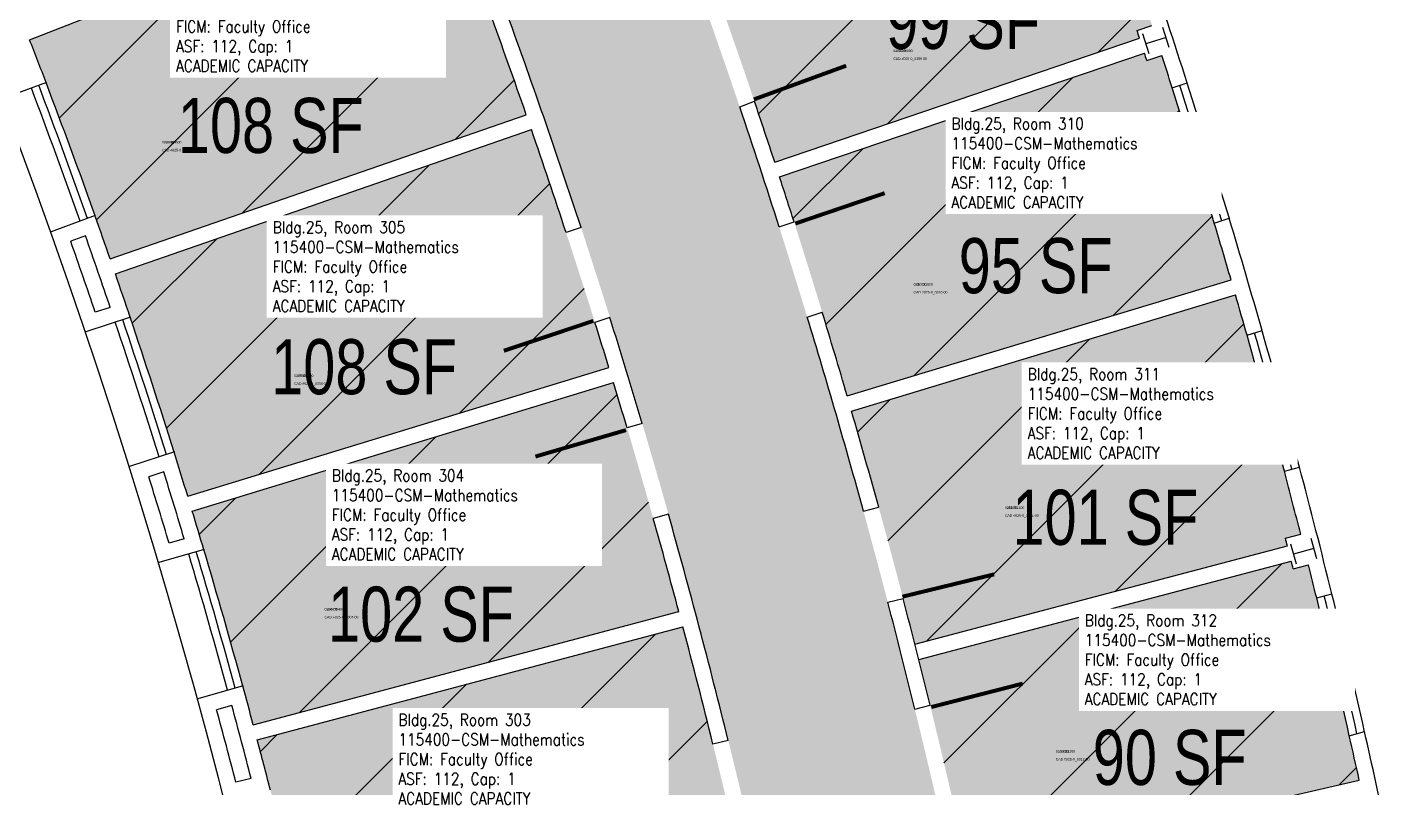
# Model space of a CAD drawing. Header units: inches. Extents: x -325 to 762, y 0 to 3497.
# Drawn here: x 57 to 576, y 2466 to 2756 of the extents above; entities that cross this region are included whole.
import ezdxf
from ezdxf.enums import TextEntityAlignment as Align

# ---------------------------------------------------------------- set-up
doc = ezdxf.new("R2010")
doc.units = ezdxf.units.IN
doc.header["$LTSCALE"] = 10
doc.header["$MEASUREMENT"] = 0
for name, color, linetype in [('A-COLS', 5, 'CONTINUOUS'), ('A-DOOR', 2, 'CONTINUOUS'), ('A-GLAZ', 1, 'CONTINUOUS'), ('A-GLAZ-SILL', 2, 'CONTINUOUS'), ('A-IDEN-CNUM', 7, 'CONTINUOUS'), ('A-IDEN-RNUM', 7, 'CONTINUOUS'), ('A-IDEN-SNUM', 4, 'CONTINUOUS'), ('A-IDEN-VNUM', 4, 'CONTINUOUS'), ('A-WALL', 5, 'CONTINUOUS'), ('AREA-TEXT', 3, 'CONTINUOUS'), ('Rooms-Capacity', 4, 'CONTINUOUS'), ('Rooms-Category-Color', 7, 'CONTINUOUS'), ('Rooms-College-Color', 7, 'CONTINUOUS'), ('Rooms-Department-Color', 7, 'CONTINUOUS'), ('Rooms-Division-Color', 7, 'CONTINUOUS'), ('Rooms-Information', 7, 'CONTINUOUS')]:
    doc.layers.add(name, color=color, linetype=linetype)
doc.styles.add('AREA', font='arial.ttf', dxfattribs={"width": 0.75, "height": 24})
doc.styles.add('ROOMSNUMBER', font='txt', dxfattribs={"height": 0.03})
doc.styles.add('ROOMVNUMBER', font='simplex.shx', dxfattribs={"width": 0.85})
pattern_1 = [(45, (0, 0), (-26.51650429449553, 26.51650429449553), [])]

msp = doc.modelspace()

# ---------------------------------------------------------------- hatches: boundary and pattern name
at = {"layer": 'Rooms-Capacity'}
h = msp.add_hatch(dxfattribs=at)
h.set_pattern_fill('ANSI31', color=256, scale=300, style=0)
h.set_pattern_definition(pattern_1)
edge = h.paths.add_edge_path()
edge.add_arc((-2305.089009581289, 1834.524638304884), 2934.000003284265, 18.2191393767292, 18.28296586338976)
edge.add_arc((-2305.089064226916, 1834.524713905711), 2934.000031454567, 18.277724536298194, 18.282964126798618, ccw=False)
edge.add_line((480.8832717576311, 2754.695528322364), (486.5650199466631, 2756.62430689251))
edge.add_arc((-2305.089007656739, 1834.524643169805), 2939.999999944188, 18.27869160799702, 20.08256463377256)
edge.add_line((456.1554226019666, 2844.043932751286), (313.0091624894426, 2789.998855851124))
edge.add_arc((-2305.089007668371, 1834.524642798017), 2787.000000070532, 18.19109773667691, 20.049540316942114, ccw=False)
edge.add_line((342.6183174290941, 2704.590686853508), (481.822721365957, 2751.846295729744))
h = msp.add_hatch(dxfattribs=at)
h.set_pattern_fill('ANSI31', color=256, scale=300, style=0)
h.set_pattern_definition(pattern_1)
edge = h.paths.add_edge_path()
edge.add_arc((-2305.089037349069, 1834.524632199203), 2703.00003158322, 19.18166740031758, 21.20495614433664)
edge.add_line((214.8976650798008, 2812.21384167252), (58.35645189520574, 2751.231008034664))
edge.add_arc((-2305.088999575169, 1834.524645971811), 2534.999991385111, 19.185924228670274, 21.199711029841012, ccw=False)
edge.add_line((89.10982680705047, 2667.613438401836), (247.844615254669, 2722.634386757853))
h = msp.add_hatch(dxfattribs=at)
h.set_pattern_fill('ANSI31', color=256, scale=300, style=0)
h.set_pattern_definition(pattern_1)
edge = h.paths.add_edge_path()
edge.add_arc((-2305.089007446873, 1834.524643188969), 2939.999999731156, 16.30008650996352, 18.04481876357221)
edge.add_line((490.3056265377686, 2745.221540465484), (484.6236394421444, 2743.292680811602))
edge.add_arc((-2305.089005109327, 1834.52465168499), 2933.999994876112, 18.04337488776208, 18.1019636348377)
edge.add_line((483.6929053032086, 2746.144872000906), (344.4854138867245, 2698.888215026352))
edge.add_arc((-2305.089007739627, 1834.524643286676), 2786.99999997976, 16.271684421591374, 18.067741085366777, ccw=False)
edge.add_line((370.2745865510092, 2615.420691574457), (516.7373048031018, 2659.689027971122))
h = msp.add_hatch(dxfattribs=at)
h.set_pattern_fill('ANSI31', color=256, scale=300, style=0)
h.set_pattern_definition(pattern_1)
edge = h.paths.add_edge_path()
edge.add_arc((-2305.088961537198, 1834.524658040461), 2702.999951479146, 17.03119502215555, 19.0544847426549)
edge.add_line((249.8097112478004, 2716.965312984305), (91.07492702466106, 2661.944366064387))
edge.add_arc((-2305.089007626083, 1834.524643317329), 2534.999999864251, 17.03652510955368, 19.050312881354216, ccw=False)
edge.add_line((118.6705773958251, 2577.232172110583), (279.3720913791344, 2626.212603922467))
h = msp.add_hatch(dxfattribs=at)
h.set_pattern_fill('ANSI31', color=256, scale=300, style=0)
h.set_pattern_definition(pattern_1)
edge = h.paths.add_edge_path()
edge.add_arc((-2305.089046654908, 1834.524677763129), 2934.000029185614, 14.28030923810497, 14.3069742418318)
edge.add_arc((-2305.088991886789, 1834.524614314291), 2933.999991795376, 14.30697570674359, 14.33889735571293)
edge.add_line((537.5105149449096, 2561.149686559568), (543.3120551371262, 2562.680797515902))
edge.add_arc((-2305.089008093648, 1834.524642863083), 2940.000000437583, 14.33980533635273, 16.18315042420038)
edge.add_line((518.4155209736214, 2653.928192348684), (371.9496335351155, 2609.658898076507))
edge.add_arc((-2305.089007830897, 1834.524642738922), 2787.000000208923, 14.253736932047786, 16.148328111626086, ccw=False)
edge.add_line((396.1127879397259, 2520.730049078818), (538.2520246469662, 2558.242663935292))
h = msp.add_hatch(dxfattribs=at)
h.set_pattern_fill('ANSI31', color=256, scale=300, style=0)
h.set_pattern_definition(pattern_1)
edge = h.paths.add_edge_path()
edge.add_arc((-2305.089018894175, 1834.524639574297), 2703.000011728328, 14.97995317474057, 16.90401236867054)
edge.add_line((281.1230771095738, 2620.473784167784), (120.4216748849735, 2571.493386414367))
edge.add_arc((-2305.088976652876, 1834.524651891862), 2534.999967729244, 14.986305466394924, 16.90091377658439, ccw=False)
edge.add_line((143.6897109189317, 2490.045647498685), (306.0531150588081, 2533.198969787451))
h = msp.add_hatch(dxfattribs=at)
h.set_pattern_fill('ANSI31', color=256, scale=300, style=0)
h.set_pattern_definition(pattern_1)
edge = h.paths.add_edge_path()
edge.add_arc((-2305.089007986192, 1834.524643020265), 2940.000000277957, 12.46176181595622, 14.10593362790903)
edge.add_line((546.2605283820317, 2551.048071169759), (540.4587557540522, 2549.51689886907))
edge.add_arc((-2305.089004461497, 1834.52465181152), 2933.999994720541, 14.10454656704907, 14.16313498434174)
edge.add_line((539.7261451521204, 2552.426270105409), (397.5839045943007, 2514.912862494121))
edge.add_arc((-2305.089007983139, 1834.524642899763), 2787.00000031263, 12.4349157741064, 14.130380955139003, ccw=False)
edge.add_line((416.5314234943376, 2434.650653589982), (565.6452909373925, 2468.941372479777))
h = msp.add_hatch(dxfattribs=at)
h.set_pattern_fill('ANSI31', color=256, scale=300, style=0)
h.set_pattern_definition(pattern_1)
edge = h.paths.add_edge_path()
edge.add_arc((-2305.089045879071, 1834.524634001703), 2703.000039238188, 12.73015503012605, 14.85277045647377)
edge.add_line((307.5975677893744, 2527.401153216603), (145.2343800478861, 2484.24788843328))
edge.add_arc((-2305.089038478743, 1834.524636144229), 2535.000031547354, 12.737625250199073, 14.85069408215071, ccw=False)
edge.add_line((167.5245510825202, 2393.458618526812), (331.4677460120306, 2430.156647290568))
at = {"layer": 'Rooms-Category-Color', "true_color": 0xadadad}
h = msp.add_hatch(color=253, dxfattribs=at)
edge = h.paths.add_edge_path()
edge.add_arc((-2305.089012571206, 1834.524642615237), 2685.000004883859, 2.680122461060307, 6.009516619147803, ccw=False)
edge.add_line((376.9740249776528, 1960.074986463877), (400.9176876248107, 1961.838290253188))
edge.add_arc((-2305.089007621355, 1834.524643226175), 2708.999999895975, -0.14923716504131335, 2.6936960249763047, ccw=False)
edge.add_line((403.9018028677688, 1827.468573365825), (361.9015771598802, 1827.438024315516))
edge.add_arc((-2690.659521096482, 1847.663844266196), 3052.628104172004, 356.47616770335486, 359.6203721645956, ccw=False)
edge.add_line((356.1970365421162, 1660.037994353565), (398.0843439215109, 1656.944151733535))
edge.add_arc((-5900.776047770278, 2177.898391182503), 6320.36672619742, 353.81799844341, 355.27204957289626, ccw=False)
edge.add_line((382.8367408813224, 1497.276707780081), (359.0595314988182, 1500.552247639279))
edge.add_arc((-1569.74639093911, 1734.833029545382), 1942.982184993512, 351.48423332969134, 353.07454191912336, ccw=False)
edge.add_line((351.8147101701484, 1447.11319028167), (288.4406572916791, 1455.770688339601))
edge.add_arc((-2305.089007749584, 1834.524643104202), 2621.040000018861, 349.5184109181256, 351.69137152447735, ccw=False)
edge.add_line((272.214784864454, 1357.706184698734), (335.5329564885483, 1348.375857141334))
edge.add_arc((-2305.089006778168, 1834.524648241203), 2684.999999995239, 349.42011848733335, 349.5684337207498, ccw=False)
edge.add_line((334.2656712793992, 1341.542008191812), (357.8805320152328, 1337.257883403915))
edge.add_arc((-2288.648014137146, 1828.422161913715), 2691.719839449023, 329.78649103858254, 349.486203159355, ccw=False)
edge.add_line((37.41831449803567, 473.8849240080444), (143.4365957939312, 412.2582192313848))
edge.add_arc((-2276.852403584197, 1812.192867436944), 2795.999974920815, 329.9542111320351, 331.0300489721218)
edge.add_arc((-2276.852404262776, 1812.192866802184), 2795.99997520704, 331.0300489902369, 332.5713902833464)
edge.add_line((204.8365791067481, 524.2349283662625), (160.1398151628969, 547.4318528720498))
edge.add_arc((-2305.090096059248, 1834.524948450896), 2781.001106053552, 332.4310014235534, 356.2309180593987)
edge.add_line((469.8959433921859, 1651.714574782643), (496.8252698892043, 1649.753485112916))
edge.add_arc((-2305.089007297025, 1834.524643598049), 2807.999999591874, 356.2271145859517, 357.3291228139134)
edge.add_line((499.8606327363536, 1703.675438080448), (502.2477746309028, 1773.498497123363))
edge.add_arc((-2305.089007808687, 1834.524642555099), 2808.000000082714, 358.754695199385, 359.8566391173927)
edge.add_line((502.9022023939774, 1827.498698554467), (475.9020962902591, 1827.490482599008))
edge.add_arc((-2305.089008352737, 1834.52464307847), 2781.000000632348, 359.8550779800285, 382.8913336785271)
edge.add_line((256.891257874169, 2916.290846553617), (303.2755612375506, 2935.736018582017))
edge.add_arc((-2275.305015167632, 1854.746569935257), 2795.999995904811, 22.74434717599586, 24.80482048592064)
edge.add_arc((-2275.3050125855, 1854.746571431475), 2795.999992933196, 24.80482048028733, 25.88065831385877)
edge.add_line((240.2706686520264, 3075.195239933672), (130.0563725979314, 3021.431537893134))
edge.add_arc((-2303.272265501725, 1835.045216972369), 2707.138851899517, 5.986642908536908, 25.991870559764493, ccw=False)
edge.add_line((389.1024915130124, 2117.39062822191), (365.1556280964301, 2115.627088730688))
at = {"layer": 'Rooms-Category-Color', "true_color": 0xfa9ba3}
h = msp.add_hatch(color=241, dxfattribs=at)
edge = h.paths.add_edge_path()
edge.add_arc((-2305.089009581289, 1834.524638304884), 2934.000003284265, 18.2191393767292, 18.28296586338976)
edge.add_arc((-2305.089064226916, 1834.524713905711), 2934.000031454567, 18.277724536298194, 18.282964126798618, ccw=False)
edge.add_line((480.8832717576311, 2754.695528322364), (486.5650199466631, 2756.62430689251))
edge.add_arc((-2305.089007656739, 1834.524643169805), 2939.999999944188, 18.27869160799702, 20.08256463377256)
edge.add_line((456.1554226019666, 2844.043932751286), (313.0091624894426, 2789.998855851124))
edge.add_arc((-2305.089007668371, 1834.524642798017), 2787.000000070532, 18.19109773667691, 20.049540316942114, ccw=False)
edge.add_line((342.6183174290941, 2704.590686853508), (481.822721365957, 2751.846295729744))
h = msp.add_hatch(color=241, dxfattribs=at)
edge = h.paths.add_edge_path()
edge.add_arc((-2305.089037349069, 1834.524632199203), 2703.00003158322, 19.18166740031758, 21.20495614433664)
edge.add_line((214.8976650798008, 2812.21384167252), (58.35645189520574, 2751.231008034664))
edge.add_arc((-2305.088999575169, 1834.524645971811), 2534.999991385111, 19.185924228670274, 21.199711029841012, ccw=False)
edge.add_line((89.10982680705047, 2667.613438401836), (247.844615254669, 2722.634386757853))
h = msp.add_hatch(color=241, dxfattribs=at)
edge = h.paths.add_edge_path()
edge.add_arc((-2305.089007446873, 1834.524643188969), 2939.999999731156, 16.30008650996352, 18.04481876357221)
edge.add_line((490.3056265377686, 2745.221540465484), (484.6236394421444, 2743.292680811602))
edge.add_arc((-2305.089005109327, 1834.52465168499), 2933.999994876112, 18.04337488776208, 18.1019636348377)
edge.add_line((483.6929053032086, 2746.144872000906), (344.4854138867245, 2698.888215026352))
edge.add_arc((-2305.089007739627, 1834.524643286676), 2786.99999997976, 16.271684421591374, 18.067741085366777, ccw=False)
edge.add_line((370.2745865510092, 2615.420691574457), (516.7373048031018, 2659.689027971122))
h = msp.add_hatch(color=241, dxfattribs=at)
edge = h.paths.add_edge_path()
edge.add_arc((-2305.088961537198, 1834.524658040461), 2702.999951479146, 17.03119502215555, 19.0544847426549)
edge.add_line((249.8097112478004, 2716.965312984305), (91.07492702466106, 2661.944366064387))
edge.add_arc((-2305.089007626083, 1834.524643317329), 2534.999999864251, 17.03652510955368, 19.050312881354216, ccw=False)
edge.add_line((118.6705773958251, 2577.232172110583), (279.3720913791344, 2626.212603922467))
h = msp.add_hatch(color=241, dxfattribs=at)
edge = h.paths.add_edge_path()
edge.add_arc((-2305.089046654908, 1834.524677763129), 2934.000029185614, 14.28030923810497, 14.3069742418318)
edge.add_arc((-2305.088991886789, 1834.524614314291), 2933.999991795376, 14.30697570674359, 14.33889735571293)
edge.add_line((537.5105149449096, 2561.149686559568), (543.3120551371262, 2562.680797515902))
edge.add_arc((-2305.089008093648, 1834.524642863083), 2940.000000437583, 14.33980533635273, 16.18315042420038)
edge.add_line((518.4155209736214, 2653.928192348684), (371.9496335351155, 2609.658898076507))
edge.add_arc((-2305.089007830897, 1834.524642738922), 2787.000000208923, 14.253736932047786, 16.148328111626086, ccw=False)
edge.add_line((396.1127879397259, 2520.730049078818), (538.2520246469662, 2558.242663935292))
h = msp.add_hatch(color=241, dxfattribs=at)
edge = h.paths.add_edge_path()
edge.add_arc((-2305.089018894175, 1834.524639574297), 2703.000011728328, 14.97995317474057, 16.90401236867054)
edge.add_line((281.1230771095738, 2620.473784167784), (120.4216748849735, 2571.493386414367))
edge.add_arc((-2305.088976652876, 1834.524651891862), 2534.999967729244, 14.986305466394924, 16.90091377658439, ccw=False)
edge.add_line((143.6897109189317, 2490.045647498685), (306.0531150588081, 2533.198969787451))
h = msp.add_hatch(color=241, dxfattribs=at)
edge = h.paths.add_edge_path()
edge.add_arc((-2305.089007986192, 1834.524643020265), 2940.000000277957, 12.46176181595622, 14.10593362790903)
edge.add_line((546.2605283820317, 2551.048071169759), (540.4587557540522, 2549.51689886907))
edge.add_arc((-2305.089004461497, 1834.52465181152), 2933.999994720541, 14.10454656704907, 14.16313498434174)
edge.add_line((539.7261451521204, 2552.426270105409), (397.5839045943007, 2514.912862494121))
edge.add_arc((-2305.089007983139, 1834.524642899763), 2787.00000031263, 12.4349157741064, 14.130380955139003, ccw=False)
edge.add_line((416.5314234943376, 2434.650653589982), (565.6452909373925, 2468.941372479777))
h = msp.add_hatch(color=241, dxfattribs=at)
edge = h.paths.add_edge_path()
edge.add_arc((-2305.089045879071, 1834.524634001703), 2703.000039238188, 12.73015503012605, 14.85277045647377)
edge.add_line((307.5975677893744, 2527.401153216603), (145.2343800478861, 2484.24788843328))
edge.add_arc((-2305.089038478743, 1834.524636144229), 2535.000031547354, 12.737625250199073, 14.85069408215071, ccw=False)
edge.add_line((167.5245510825202, 2393.458618526812), (331.4677460120306, 2430.156647290568))
at = {"layer": 'Rooms-College-Color', "true_color": 0xadadad}
h = msp.add_hatch(color=253, dxfattribs=at)
edge = h.paths.add_edge_path()
edge.add_arc((-2305.089012571206, 1834.524642615237), 2685.000004883859, 2.680122461060307, 6.009516619147803, ccw=False)
edge.add_line((376.9740249776528, 1960.074986463877), (400.9176876248107, 1961.838290253188))
edge.add_arc((-2305.089007621355, 1834.524643226175), 2708.999999895975, -0.14923716504131335, 2.6936960249763047, ccw=False)
edge.add_line((403.9018028677688, 1827.468573365825), (361.9015771598802, 1827.438024315516))
edge.add_arc((-2690.659521096482, 1847.663844266196), 3052.628104172004, 356.47616770335486, 359.6203721645956, ccw=False)
edge.add_line((356.1970365421162, 1660.037994353565), (398.0843439215109, 1656.944151733535))
edge.add_arc((-5900.776047770278, 2177.898391182503), 6320.36672619742, 353.81799844341, 355.27204957289626, ccw=False)
edge.add_line((382.8367408813224, 1497.276707780081), (359.0595314988182, 1500.552247639279))
edge.add_arc((-1569.74639093911, 1734.833029545382), 1942.982184993512, 351.48423332969134, 353.07454191912336, ccw=False)
edge.add_line((351.8147101701484, 1447.11319028167), (288.4406572916791, 1455.770688339601))
edge.add_arc((-2305.089007749584, 1834.524643104202), 2621.040000018861, 349.5184109181256, 351.69137152447735, ccw=False)
edge.add_line((272.214784864454, 1357.706184698734), (335.5329564885483, 1348.375857141334))
edge.add_arc((-2305.089006778168, 1834.524648241203), 2684.999999995239, 349.42011848733335, 349.5684337207498, ccw=False)
edge.add_line((334.2656712793992, 1341.542008191812), (357.8805320152328, 1337.257883403915))
edge.add_arc((-2288.648014137146, 1828.422161913715), 2691.719839449023, 329.78649103858254, 349.486203159355, ccw=False)
edge.add_line((37.41831449803567, 473.8849240080444), (143.4365957939312, 412.2582192313848))
edge.add_arc((-2276.852403584197, 1812.192867436944), 2795.999974920815, 329.9542111320351, 331.0300489721218)
edge.add_arc((-2276.852404262776, 1812.192866802184), 2795.99997520704, 331.0300489902369, 332.5713902833464)
edge.add_line((204.8365791067481, 524.2349283662625), (160.1398151628969, 547.4318528720498))
edge.add_arc((-2305.090096059248, 1834.524948450896), 2781.001106053552, 332.4310014235534, 356.2309180593987)
edge.add_line((469.8959433921859, 1651.714574782643), (496.8252698892043, 1649.753485112916))
edge.add_arc((-2305.089007297025, 1834.524643598049), 2807.999999591874, 356.2271145859517, 357.3291228139134)
edge.add_line((499.8606327363536, 1703.675438080448), (502.2477746309028, 1773.498497123363))
edge.add_arc((-2305.089007808687, 1834.524642555099), 2808.000000082714, 358.754695199385, 359.8566391173927)
edge.add_line((502.9022023939774, 1827.498698554467), (475.9020962902591, 1827.490482599008))
edge.add_arc((-2305.089008352737, 1834.52464307847), 2781.000000632348, 359.8550779800285, 382.8913336785271)
edge.add_line((256.891257874169, 2916.290846553617), (303.2755612375506, 2935.736018582017))
edge.add_arc((-2275.305015167632, 1854.746569935257), 2795.999995904811, 22.74434717599586, 24.80482048592064)
edge.add_arc((-2275.3050125855, 1854.746571431475), 2795.999992933196, 24.80482048028733, 25.88065831385877)
edge.add_line((240.2706686520264, 3075.195239933672), (130.0563725979314, 3021.431537893134))
edge.add_arc((-2303.272265501725, 1835.045216972369), 2707.138851899517, 5.986642908536908, 25.991870559764493, ccw=False)
edge.add_line((389.1024915130124, 2117.39062822191), (365.1556280964301, 2115.627088730688))
at = {"layer": 'Rooms-College-Color', "true_color": 0xffe090}
h = msp.add_hatch(color=41, dxfattribs=at)
edge = h.paths.add_edge_path()
edge.add_arc((-2305.089009581289, 1834.524638304884), 2934.000003284265, 18.2191393767292, 18.28296586338976)
edge.add_arc((-2305.089064226916, 1834.524713905711), 2934.000031454567, 18.277724536298194, 18.282964126798618, ccw=False)
edge.add_line((480.8832717576311, 2754.695528322364), (486.5650199466631, 2756.62430689251))
edge.add_arc((-2305.089007656739, 1834.524643169805), 2939.999999944188, 18.27869160799702, 20.08256463377256)
edge.add_line((456.1554226019666, 2844.043932751286), (313.0091624894426, 2789.998855851124))
edge.add_arc((-2305.089007668371, 1834.524642798017), 2787.000000070532, 18.19109773667691, 20.049540316942114, ccw=False)
edge.add_line((342.6183174290941, 2704.590686853508), (481.822721365957, 2751.846295729744))
h = msp.add_hatch(color=41, dxfattribs=at)
edge = h.paths.add_edge_path()
edge.add_arc((-2305.089037349069, 1834.524632199203), 2703.00003158322, 19.18166740031758, 21.20495614433664)
edge.add_line((214.8976650798008, 2812.21384167252), (58.35645189520574, 2751.231008034664))
edge.add_arc((-2305.088999575169, 1834.524645971811), 2534.999991385111, 19.185924228670274, 21.199711029841012, ccw=False)
edge.add_line((89.10982680705047, 2667.613438401836), (247.844615254669, 2722.634386757853))
h = msp.add_hatch(color=41, dxfattribs=at)
edge = h.paths.add_edge_path()
edge.add_arc((-2305.089007446873, 1834.524643188969), 2939.999999731156, 16.30008650996352, 18.04481876357221)
edge.add_line((490.3056265377686, 2745.221540465484), (484.6236394421444, 2743.292680811602))
edge.add_arc((-2305.089005109327, 1834.52465168499), 2933.999994876112, 18.04337488776208, 18.1019636348377)
edge.add_line((483.6929053032086, 2746.144872000906), (344.4854138867245, 2698.888215026352))
edge.add_arc((-2305.089007739627, 1834.524643286676), 2786.99999997976, 16.271684421591374, 18.067741085366777, ccw=False)
edge.add_line((370.2745865510092, 2615.420691574457), (516.7373048031018, 2659.689027971122))
h = msp.add_hatch(color=41, dxfattribs=at)
edge = h.paths.add_edge_path()
edge.add_arc((-2305.088961537198, 1834.524658040461), 2702.999951479146, 17.03119502215555, 19.0544847426549)
edge.add_line((249.8097112478004, 2716.965312984305), (91.07492702466106, 2661.944366064387))
edge.add_arc((-2305.089007626083, 1834.524643317329), 2534.999999864251, 17.03652510955368, 19.050312881354216, ccw=False)
edge.add_line((118.6705773958251, 2577.232172110583), (279.3720913791344, 2626.212603922467))
h = msp.add_hatch(color=41, dxfattribs=at)
edge = h.paths.add_edge_path()
edge.add_arc((-2305.089046654908, 1834.524677763129), 2934.000029185614, 14.28030923810497, 14.3069742418318)
edge.add_arc((-2305.088991886789, 1834.524614314291), 2933.999991795376, 14.30697570674359, 14.33889735571293)
edge.add_line((537.5105149449096, 2561.149686559568), (543.3120551371262, 2562.680797515902))
edge.add_arc((-2305.089008093648, 1834.524642863083), 2940.000000437583, 14.33980533635273, 16.18315042420038)
edge.add_line((518.4155209736214, 2653.928192348684), (371.9496335351155, 2609.658898076507))
edge.add_arc((-2305.089007830897, 1834.524642738922), 2787.000000208923, 14.253736932047786, 16.148328111626086, ccw=False)
edge.add_line((396.1127879397259, 2520.730049078818), (538.2520246469662, 2558.242663935292))
h = msp.add_hatch(color=41, dxfattribs=at)
edge = h.paths.add_edge_path()
edge.add_arc((-2305.089018894175, 1834.524639574297), 2703.000011728328, 14.97995317474057, 16.90401236867054)
edge.add_line((281.1230771095738, 2620.473784167784), (120.4216748849735, 2571.493386414367))
edge.add_arc((-2305.088976652876, 1834.524651891862), 2534.999967729244, 14.986305466394924, 16.90091377658439, ccw=False)
edge.add_line((143.6897109189317, 2490.045647498685), (306.0531150588081, 2533.198969787451))
h = msp.add_hatch(color=41, dxfattribs=at)
edge = h.paths.add_edge_path()
edge.add_arc((-2305.089007986192, 1834.524643020265), 2940.000000277957, 12.46176181595622, 14.10593362790903)
edge.add_line((546.2605283820317, 2551.048071169759), (540.4587557540522, 2549.51689886907))
edge.add_arc((-2305.089004461497, 1834.52465181152), 2933.999994720541, 14.10454656704907, 14.16313498434174)
edge.add_line((539.7261451521204, 2552.426270105409), (397.5839045943007, 2514.912862494121))
edge.add_arc((-2305.089007983139, 1834.524642899763), 2787.00000031263, 12.4349157741064, 14.130380955139003, ccw=False)
edge.add_line((416.5314234943376, 2434.650653589982), (565.6452909373925, 2468.941372479777))
h = msp.add_hatch(color=41, dxfattribs=at)
edge = h.paths.add_edge_path()
edge.add_arc((-2305.089045879071, 1834.524634001703), 2703.000039238188, 12.73015503012605, 14.85277045647377)
edge.add_line((307.5975677893744, 2527.401153216603), (145.2343800478861, 2484.24788843328))
edge.add_arc((-2305.089038478743, 1834.524636144229), 2535.000031547354, 12.737625250199073, 14.85069408215071, ccw=False)
edge.add_line((167.5245510825202, 2393.458618526812), (331.4677460120306, 2430.156647290568))
at = {"layer": 'Rooms-Department-Color', "true_color": 0xacacac}
h = msp.add_hatch(color=253, dxfattribs=at)
edge = h.paths.add_edge_path()
edge.add_arc((-2305.089012571206, 1834.524642615237), 2685.000004883859, 2.680122461060307, 6.009516619147803, ccw=False)
edge.add_line((376.9740249776528, 1960.074986463877), (400.9176876248107, 1961.838290253188))
edge.add_arc((-2305.089007621355, 1834.524643226175), 2708.999999895975, -0.14923716504131335, 2.6936960249763047, ccw=False)
edge.add_line((403.9018028677688, 1827.468573365825), (361.9015771598802, 1827.438024315516))
edge.add_arc((-2690.659521096482, 1847.663844266196), 3052.628104172004, 356.47616770335486, 359.6203721645956, ccw=False)
edge.add_line((356.1970365421162, 1660.037994353565), (398.0843439215109, 1656.944151733535))
edge.add_arc((-5900.776047770278, 2177.898391182503), 6320.36672619742, 353.81799844341, 355.27204957289626, ccw=False)
edge.add_line((382.8367408813224, 1497.276707780081), (359.0595314988182, 1500.552247639279))
edge.add_arc((-1569.74639093911, 1734.833029545382), 1942.982184993512, 351.48423332969134, 353.07454191912336, ccw=False)
edge.add_line((351.8147101701484, 1447.11319028167), (288.4406572916791, 1455.770688339601))
edge.add_arc((-2305.089007749584, 1834.524643104202), 2621.040000018861, 349.5184109181256, 351.69137152447735, ccw=False)
edge.add_line((272.214784864454, 1357.706184698734), (335.5329564885483, 1348.375857141334))
edge.add_arc((-2305.089006778168, 1834.524648241203), 2684.999999995239, 349.42011848733335, 349.5684337207498, ccw=False)
edge.add_line((334.2656712793992, 1341.542008191812), (357.8805320152328, 1337.257883403915))
edge.add_arc((-2288.648014137146, 1828.422161913715), 2691.719839449023, 329.78649103858254, 349.486203159355, ccw=False)
edge.add_line((37.41831449803567, 473.8849240080444), (143.4365957939312, 412.2582192313848))
edge.add_arc((-2276.852403584197, 1812.192867436944), 2795.999974920815, 329.9542111320351, 331.0300489721218)
edge.add_arc((-2276.852404262776, 1812.192866802184), 2795.99997520704, 331.0300489902369, 332.5713902833464)
edge.add_line((204.8365791067481, 524.2349283662625), (160.1398151628969, 547.4318528720498))
edge.add_arc((-2305.090096059248, 1834.524948450896), 2781.001106053552, 332.4310014235534, 356.2309180593987)
edge.add_line((469.8959433921859, 1651.714574782643), (496.8252698892043, 1649.753485112916))
edge.add_arc((-2305.089007297025, 1834.524643598049), 2807.999999591874, 356.2271145859517, 357.3291228139134)
edge.add_line((499.8606327363536, 1703.675438080448), (502.2477746309028, 1773.498497123363))
edge.add_arc((-2305.089007808687, 1834.524642555099), 2808.000000082714, 358.754695199385, 359.8566391173927)
edge.add_line((502.9022023939774, 1827.498698554467), (475.9020962902591, 1827.490482599008))
edge.add_arc((-2305.089008352737, 1834.52464307847), 2781.000000632348, 359.8550779800285, 382.8913336785271)
edge.add_line((256.891257874169, 2916.290846553617), (303.2755612375506, 2935.736018582017))
edge.add_arc((-2275.305015167632, 1854.746569935257), 2795.999995904811, 22.74434717599586, 24.80482048592064)
edge.add_arc((-2275.3050125855, 1854.746571431475), 2795.999992933196, 24.80482048028733, 25.88065831385877)
edge.add_line((240.2706686520264, 3075.195239933672), (130.0563725979314, 3021.431537893134))
edge.add_arc((-2303.272265501725, 1835.045216972369), 2707.138851899517, 5.986642908536908, 25.991870559764493, ccw=False)
edge.add_line((389.1024915130124, 2117.39062822191), (365.1556280964301, 2115.627088730688))
at = {"layer": 'Rooms-Department-Color', "true_color": 0xffe090}
h = msp.add_hatch(color=41, dxfattribs=at)
edge = h.paths.add_edge_path()
edge.add_arc((-2305.089009581289, 1834.524638304884), 2934.000003284265, 18.2191393767292, 18.28296586338976)
edge.add_arc((-2305.089064226916, 1834.524713905711), 2934.000031454567, 18.277724536298194, 18.282964126798618, ccw=False)
edge.add_line((480.8832717576311, 2754.695528322364), (486.5650199466631, 2756.62430689251))
edge.add_arc((-2305.089007656739, 1834.524643169805), 2939.999999944188, 18.27869160799702, 20.08256463377256)
edge.add_line((456.1554226019666, 2844.043932751286), (313.0091624894426, 2789.998855851124))
edge.add_arc((-2305.089007668371, 1834.524642798017), 2787.000000070532, 18.19109773667691, 20.049540316942114, ccw=False)
edge.add_line((342.6183174290941, 2704.590686853508), (481.822721365957, 2751.846295729744))
h = msp.add_hatch(color=41, dxfattribs=at)
edge = h.paths.add_edge_path()
edge.add_arc((-2305.089037349069, 1834.524632199203), 2703.00003158322, 19.18166740031758, 21.20495614433664)
edge.add_line((214.8976650798008, 2812.21384167252), (58.35645189520574, 2751.231008034664))
edge.add_arc((-2305.088999575169, 1834.524645971811), 2534.999991385111, 19.185924228670274, 21.199711029841012, ccw=False)
edge.add_line((89.10982680705047, 2667.613438401836), (247.844615254669, 2722.634386757853))
h = msp.add_hatch(color=41, dxfattribs=at)
edge = h.paths.add_edge_path()
edge.add_arc((-2305.089007446873, 1834.524643188969), 2939.999999731156, 16.30008650996352, 18.04481876357221)
edge.add_line((490.3056265377686, 2745.221540465484), (484.6236394421444, 2743.292680811602))
edge.add_arc((-2305.089005109327, 1834.52465168499), 2933.999994876112, 18.04337488776208, 18.1019636348377)
edge.add_line((483.6929053032086, 2746.144872000906), (344.4854138867245, 2698.888215026352))
edge.add_arc((-2305.089007739627, 1834.524643286676), 2786.99999997976, 16.271684421591374, 18.067741085366777, ccw=False)
edge.add_line((370.2745865510092, 2615.420691574457), (516.7373048031018, 2659.689027971122))
h = msp.add_hatch(color=41, dxfattribs=at)
edge = h.paths.add_edge_path()
edge.add_arc((-2305.088961537198, 1834.524658040461), 2702.999951479146, 17.03119502215555, 19.0544847426549)
edge.add_line((249.8097112478004, 2716.965312984305), (91.07492702466106, 2661.944366064387))
edge.add_arc((-2305.089007626083, 1834.524643317329), 2534.999999864251, 17.03652510955368, 19.050312881354216, ccw=False)
edge.add_line((118.6705773958251, 2577.232172110583), (279.3720913791344, 2626.212603922467))
h = msp.add_hatch(color=41, dxfattribs=at)
edge = h.paths.add_edge_path()
edge.add_arc((-2305.089046654908, 1834.524677763129), 2934.000029185614, 14.28030923810497, 14.3069742418318)
edge.add_arc((-2305.088991886789, 1834.524614314291), 2933.999991795376, 14.30697570674359, 14.33889735571293)
edge.add_line((537.5105149449096, 2561.149686559568), (543.3120551371262, 2562.680797515902))
edge.add_arc((-2305.089008093648, 1834.524642863083), 2940.000000437583, 14.33980533635273, 16.18315042420038)
edge.add_line((518.4155209736214, 2653.928192348684), (371.9496335351155, 2609.658898076507))
edge.add_arc((-2305.089007830897, 1834.524642738922), 2787.000000208923, 14.253736932047786, 16.148328111626086, ccw=False)
edge.add_line((396.1127879397259, 2520.730049078818), (538.2520246469662, 2558.242663935292))
h = msp.add_hatch(color=41, dxfattribs=at)
edge = h.paths.add_edge_path()
edge.add_arc((-2305.089018894175, 1834.524639574297), 2703.000011728328, 14.97995317474057, 16.90401236867054)
edge.add_line((281.1230771095738, 2620.473784167784), (120.4216748849735, 2571.493386414367))
edge.add_arc((-2305.088976652876, 1834.524651891862), 2534.999967729244, 14.986305466394924, 16.90091377658439, ccw=False)
edge.add_line((143.6897109189317, 2490.045647498685), (306.0531150588081, 2533.198969787451))
h = msp.add_hatch(color=41, dxfattribs=at)
edge = h.paths.add_edge_path()
edge.add_arc((-2305.089007986192, 1834.524643020265), 2940.000000277957, 12.46176181595622, 14.10593362790903)
edge.add_line((546.2605283820317, 2551.048071169759), (540.4587557540522, 2549.51689886907))
edge.add_arc((-2305.089004461497, 1834.52465181152), 2933.999994720541, 14.10454656704907, 14.16313498434174)
edge.add_line((539.7261451521204, 2552.426270105409), (397.5839045943007, 2514.912862494121))
edge.add_arc((-2305.089007983139, 1834.524642899763), 2787.00000031263, 12.4349157741064, 14.130380955139003, ccw=False)
edge.add_line((416.5314234943376, 2434.650653589982), (565.6452909373925, 2468.941372479777))
h = msp.add_hatch(color=41, dxfattribs=at)
edge = h.paths.add_edge_path()
edge.add_arc((-2305.089045879071, 1834.524634001703), 2703.000039238188, 12.73015503012605, 14.85277045647377)
edge.add_line((307.5975677893744, 2527.401153216603), (145.2343800478861, 2484.24788843328))
edge.add_arc((-2305.089038478743, 1834.524636144229), 2535.000031547354, 12.737625250199073, 14.85069408215071, ccw=False)
edge.add_line((167.5245510825202, 2393.458618526812), (331.4677460120306, 2430.156647290568))
at = {"layer": 'Rooms-Division-Color', "true_color": 0xadadad}
h = msp.add_hatch(color=253, dxfattribs=at)
edge = h.paths.add_edge_path()
edge.add_arc((-2305.089012571206, 1834.524642615237), 2685.000004883859, 2.680122461060307, 6.009516619147803, ccw=False)
edge.add_line((376.9740249776528, 1960.074986463877), (400.9176876248107, 1961.838290253188))
edge.add_arc((-2305.089007621355, 1834.524643226175), 2708.999999895975, -0.14923716504131335, 2.6936960249763047, ccw=False)
edge.add_line((403.9018028677688, 1827.468573365825), (361.9015771598802, 1827.438024315516))
edge.add_arc((-2690.659521096482, 1847.663844266196), 3052.628104172004, 356.47616770335486, 359.6203721645956, ccw=False)
edge.add_line((356.1970365421162, 1660.037994353565), (398.0843439215109, 1656.944151733535))
edge.add_arc((-5900.776047770278, 2177.898391182503), 6320.36672619742, 353.81799844341, 355.27204957289626, ccw=False)
edge.add_line((382.8367408813224, 1497.276707780081), (359.0595314988182, 1500.552247639279))
edge.add_arc((-1569.74639093911, 1734.833029545382), 1942.982184993512, 351.48423332969134, 353.07454191912336, ccw=False)
edge.add_line((351.8147101701484, 1447.11319028167), (288.4406572916791, 1455.770688339601))
edge.add_arc((-2305.089007749584, 1834.524643104202), 2621.040000018861, 349.5184109181256, 351.69137152447735, ccw=False)
edge.add_line((272.214784864454, 1357.706184698734), (335.5329564885483, 1348.375857141334))
edge.add_arc((-2305.089006778168, 1834.524648241203), 2684.999999995239, 349.42011848733335, 349.5684337207498, ccw=False)
edge.add_line((334.2656712793992, 1341.542008191812), (357.8805320152328, 1337.257883403915))
edge.add_arc((-2288.648014137146, 1828.422161913715), 2691.719839449023, 329.78649103858254, 349.486203159355, ccw=False)
edge.add_line((37.41831449803567, 473.8849240080444), (143.4365957939312, 412.2582192313848))
edge.add_arc((-2276.852403584197, 1812.192867436944), 2795.999974920815, 329.9542111320351, 331.0300489721218)
edge.add_arc((-2276.852404262776, 1812.192866802184), 2795.99997520704, 331.0300489902369, 332.5713902833464)
edge.add_line((204.8365791067481, 524.2349283662625), (160.1398151628969, 547.4318528720498))
edge.add_arc((-2305.090096059248, 1834.524948450896), 2781.001106053552, 332.4310014235534, 356.2309180593987)
edge.add_line((469.8959433921859, 1651.714574782643), (496.8252698892043, 1649.753485112916))
edge.add_arc((-2305.089007297025, 1834.524643598049), 2807.999999591874, 356.2271145859517, 357.3291228139134)
edge.add_line((499.8606327363536, 1703.675438080448), (502.2477746309028, 1773.498497123363))
edge.add_arc((-2305.089007808687, 1834.524642555099), 2808.000000082714, 358.754695199385, 359.8566391173927)
edge.add_line((502.9022023939774, 1827.498698554467), (475.9020962902591, 1827.490482599008))
edge.add_arc((-2305.089008352737, 1834.52464307847), 2781.000000632348, 359.8550779800285, 382.8913336785271)
edge.add_line((256.891257874169, 2916.290846553617), (303.2755612375506, 2935.736018582017))
edge.add_arc((-2275.305015167632, 1854.746569935257), 2795.999995904811, 22.74434717599586, 24.80482048592064)
edge.add_arc((-2275.3050125855, 1854.746571431475), 2795.999992933196, 24.80482048028733, 25.88065831385877)
edge.add_line((240.2706686520264, 3075.195239933672), (130.0563725979314, 3021.431537893134))
edge.add_arc((-2303.272265501725, 1835.045216972369), 2707.138851899517, 5.986642908536908, 25.991870559764493, ccw=False)
edge.add_line((389.1024915130124, 2117.39062822191), (365.1556280964301, 2115.627088730688))
at = {"layer": 'Rooms-Division-Color', "true_color": 0xffe090}
h = msp.add_hatch(color=41, dxfattribs=at)
edge = h.paths.add_edge_path()
edge.add_arc((-2305.089009581289, 1834.524638304884), 2934.000003284265, 18.2191393767292, 18.28296586338976)
edge.add_arc((-2305.089064226916, 1834.524713905711), 2934.000031454567, 18.277724536298194, 18.282964126798618, ccw=False)
edge.add_line((480.8832717576311, 2754.695528322364), (486.5650199466631, 2756.62430689251))
edge.add_arc((-2305.089007656739, 1834.524643169805), 2939.999999944188, 18.27869160799702, 20.08256463377256)
edge.add_line((456.1554226019666, 2844.043932751286), (313.0091624894426, 2789.998855851124))
edge.add_arc((-2305.089007668371, 1834.524642798017), 2787.000000070532, 18.19109773667691, 20.049540316942114, ccw=False)
edge.add_line((342.6183174290941, 2704.590686853508), (481.822721365957, 2751.846295729744))
h = msp.add_hatch(color=41, dxfattribs=at)
edge = h.paths.add_edge_path()
edge.add_arc((-2305.089037349069, 1834.524632199203), 2703.00003158322, 19.18166740031758, 21.20495614433664)
edge.add_line((214.8976650798008, 2812.21384167252), (58.35645189520574, 2751.231008034664))
edge.add_arc((-2305.088999575169, 1834.524645971811), 2534.999991385111, 19.185924228670274, 21.199711029841012, ccw=False)
edge.add_line((89.10982680705047, 2667.613438401836), (247.844615254669, 2722.634386757853))
h = msp.add_hatch(color=41, dxfattribs=at)
edge = h.paths.add_edge_path()
edge.add_arc((-2305.089007446873, 1834.524643188969), 2939.999999731156, 16.30008650996352, 18.04481876357221)
edge.add_line((490.3056265377686, 2745.221540465484), (484.6236394421444, 2743.292680811602))
edge.add_arc((-2305.089005109327, 1834.52465168499), 2933.999994876112, 18.04337488776208, 18.1019636348377)
edge.add_line((483.6929053032086, 2746.144872000906), (344.4854138867245, 2698.888215026352))
edge.add_arc((-2305.089007739627, 1834.524643286676), 2786.99999997976, 16.271684421591374, 18.067741085366777, ccw=False)
edge.add_line((370.2745865510092, 2615.420691574457), (516.7373048031018, 2659.689027971122))
h = msp.add_hatch(color=41, dxfattribs=at)
edge = h.paths.add_edge_path()
edge.add_arc((-2305.088961537198, 1834.524658040461), 2702.999951479146, 17.03119502215555, 19.0544847426549)
edge.add_line((249.8097112478004, 2716.965312984305), (91.07492702466106, 2661.944366064387))
edge.add_arc((-2305.089007626083, 1834.524643317329), 2534.999999864251, 17.03652510955368, 19.050312881354216, ccw=False)
edge.add_line((118.6705773958251, 2577.232172110583), (279.3720913791344, 2626.212603922467))
h = msp.add_hatch(color=41, dxfattribs=at)
edge = h.paths.add_edge_path()
edge.add_arc((-2305.089046654908, 1834.524677763129), 2934.000029185614, 14.28030923810497, 14.3069742418318)
edge.add_arc((-2305.088991886789, 1834.524614314291), 2933.999991795376, 14.30697570674359, 14.33889735571293)
edge.add_line((537.5105149449096, 2561.149686559568), (543.3120551371262, 2562.680797515902))
edge.add_arc((-2305.089008093648, 1834.524642863083), 2940.000000437583, 14.33980533635273, 16.18315042420038)
edge.add_line((518.4155209736214, 2653.928192348684), (371.9496335351155, 2609.658898076507))
edge.add_arc((-2305.089007830897, 1834.524642738922), 2787.000000208923, 14.253736932047786, 16.148328111626086, ccw=False)
edge.add_line((396.1127879397259, 2520.730049078818), (538.2520246469662, 2558.242663935292))
h = msp.add_hatch(color=41, dxfattribs=at)
edge = h.paths.add_edge_path()
edge.add_arc((-2305.089018894175, 1834.524639574297), 2703.000011728328, 14.97995317474057, 16.90401236867054)
edge.add_line((281.1230771095738, 2620.473784167784), (120.4216748849735, 2571.493386414367))
edge.add_arc((-2305.088976652876, 1834.524651891862), 2534.999967729244, 14.986305466394924, 16.90091377658439, ccw=False)
edge.add_line((143.6897109189317, 2490.045647498685), (306.0531150588081, 2533.198969787451))
h = msp.add_hatch(color=41, dxfattribs=at)
edge = h.paths.add_edge_path()
edge.add_arc((-2305.089007986192, 1834.524643020265), 2940.000000277957, 12.46176181595622, 14.10593362790903)
edge.add_line((546.2605283820317, 2551.048071169759), (540.4587557540522, 2549.51689886907))
edge.add_arc((-2305.089004461497, 1834.52465181152), 2933.999994720541, 14.10454656704907, 14.16313498434174)
edge.add_line((539.7261451521204, 2552.426270105409), (397.5839045943007, 2514.912862494121))
edge.add_arc((-2305.089007983139, 1834.524642899763), 2787.00000031263, 12.4349157741064, 14.130380955139003, ccw=False)
edge.add_line((416.5314234943376, 2434.650653589982), (565.6452909373925, 2468.941372479777))
h = msp.add_hatch(color=41, dxfattribs=at)
edge = h.paths.add_edge_path()
edge.add_arc((-2305.089045879071, 1834.524634001703), 2703.000039238188, 12.73015503012605, 14.85277045647377)
edge.add_line((307.5975677893744, 2527.401153216603), (145.2343800478861, 2484.24788843328))
edge.add_arc((-2305.089038478743, 1834.524636144229), 2535.000031547354, 12.737625250199073, 14.85069408215071, ccw=False)
edge.add_line((167.5245510825202, 2393.458618526812), (331.4677460120306, 2430.156647290568))

# ---------------------------------------------------------------- linework, layer by layer
at = {"layer": 'A-COLS'}
for p, q in [((493.1496649460182, 2748.281126847955), (490.7494378389106, 2755.904182261321)), ((485.480825409411, 2745.86648399895), (483.0805983358309, 2753.489539409521)), ((491.9810856209383, 2752.102583553175), (484.2807118558571, 2749.678011691663)), ((541.6459845901713, 2551.213721168692), (539.5407669582651, 2558.923463241662)), ((549.4020314143286, 2553.331582756246), (547.2968137600706, 2561.041324826422)), ((548.3813154214308, 2557.195162436458), (540.5933757686303, 2555.068592205177))]:
    msp.add_line(p, q, dxfattribs=at)
at = {"layer": 'A-DOOR'}
for points in [[(334.6600184888825, 2728.445265253539, 1.5, 1.5, 0), (369.8834336512969, 2741.29724836396, 0, 0, 0), (370.1405087449834, 2740.592682956251, 0, 0, 0.414213562373095), (323.9817654268131, 2762.072217747103, 0, 0, 0.414213562373095)], [(350.5128580705509, 2681.133429316337, 1.5, 1.5, 0), (384.5986630172715, 2692.716084483544, 0, 0, 0), (384.3573577032671, 2693.426205433439, 0, 0, -0.414213562373095), (361.8542079293416, 2647.757745297159, 0, 0, -0.414213562373095)], [(273.4417082482264, 2644.006390583235, 1.5, 1.5, 0), (239.2886033469126, 2632.623709587845, 0, 0, 0), (239.5257425532923, 2631.912186552304, 0, 0, -0.414213562373095), (262.2961664312766, 2677.44797244342, 0, 0, -0.414213562373095)], [(285.8966878206716, 2602.370026639196, 1.5, 1.5, 0), (251.3342089132652, 2592.298529634717, 0, 0, 0), (251.1243860499249, 2593.018581284675, 0, 0, 0.414213562373095), (295.7583619618104, 2568.527599378954, 0, 0, 0.414213562373095)], [(391.3422302418635, 2538.862871781456, 1.5, 1.5, 0), (426.3211016805158, 2547.376305576879, 0, 0, 0), (426.4984648638651, 2546.647579090203, 0, 0, 0.414213562373095), (383.0061596521423, 2573.113016691524, 0, 0, 0.414213562373095)], [(402.3634594829068, 2496.782288628164, 1.5, 1.5, 0), (437.2343874090598, 2505.727588291745, 0, 0, 0), (437.0480269902632, 2506.454065952915, 0, 0, -0.414213562373095), (411.1223987416611, 2462.637838377151, 0, 0, -0.414213562373095)], [(327.4700324201272, 2448.450630270409, 1.5, 1.5, 0), (292.2999890261576, 2440.765056252944, 0, 0, 0), (292.4601051696823, 2440.032347012776, 0, 0, -0.414213562373095), (319.9445745350108, 2482.887964415829, 0, 0, -0.414213562373095)]]:
    msp.add_lwpolyline(points, format="xyseb", dxfattribs=at)
at = {"layer": 'A-GLAZ'}
for radius, start, end in [(2532, 19.58110729697404, 20.80452795824095), (2943, 16.73878094981115, 17.79152107829954), (2532, 17.43170865690752, 18.65512933401541), (2943, 14.822802021101, 15.87138458015494), (2532, 15.33189928899457, 16.55531996047748), (2943, 12.79991069424669, 13.85263770530005)]:
    msp.add_arc((-2305.089007716508, 1834.524643172975), radius, start, end, dxfattribs=at)
at = {"layer": 'A-GLAZ-SILL'}
for radius, start, end in [(2535, 19.58110729697404, 20.80452795824095), (2946, 16.73878094981115, 17.79152107829954), (2529, 19.58110729697404, 20.80452795824095), (2940, 16.73878094981115, 17.79152107829954), (2529, 17.43170865690752, 18.65512933401541), (2535, 17.43170865690752, 18.65512933401541), (2940, 14.822802021101, 15.87138458015494), (2946, 14.822802021101, 15.87138458015494), (2529, 15.33189928899457, 16.55531996047748), (2535, 15.33189928899457, 16.55531996047748), (2940, 12.79991069424669, 13.85263770530005), (2946, 12.79991069424669, 13.85263770530005)]:
    msp.add_arc((-2305.089007716508, 1834.524643172975), radius, start, end, dxfattribs=at)
at = {"layer": 'A-WALL'}
for p, q in [((58.35645189520574, 2751.231008034664), (214.8976650909767, 2812.21384165855)), ((480.8832717576311, 2754.695528322364), (486.5650199354873, 2756.624306895304)), ((342.6183174290941, 2704.590686853508), (481.822721365957, 2751.846295729744)), ((344.4854138979003, 2698.888215023558), (483.6929053032086, 2746.144872000906)), ((484.6236394421444, 2743.292680811602), (490.3056265377686, 2745.221540465484)), ((64.7806394846425, 2734.897818734403), (47.88698607322431, 2728.68456883775)), ((494.3043769934461, 2732.854581197257), (499.986726645498, 2734.78356394777)), ((329.262450892596, 2725.677487845066), (334.9005490803406, 2727.7346632299)), ((89.1098267958746, 2667.613438393454), (247.8446152658448, 2722.634386766235)), ((91.07492702466106, 2661.944366064387), (249.8097112478004, 2716.965312984305)), ((83.4203891829834, 2684.216858502942), (66.5267357715652, 2678.003608595113)), ((510.3366476969109, 2681.270401214714), (516.0217003003941, 2683.200301523785)), ((268.7295497508035, 2679.592115717473), (263.0373087936327, 2677.694983279797)), ((344.33135775861, 2679.825019947718), (350.0133192167864, 2681.755800233687)), ((79.65817689534879, 2676.440235998015), (74.02647848066545, 2674.368975942488)), ((370.274586562185, 2615.420691571663), (516.7373048031018, 2659.689027971122)), ((371.9496335351155, 2609.658898076507), (518.4155209736214, 2653.928192348684)), ((89.11393966165042, 2649.16152347112), (83.40852035221315, 2647.302939143497)), ((355.054877143471, 2645.447273120749), (360.7386894488022, 2647.378682342823)), ((96.88202087592936, 2645.381706909741), (79.76722364511943, 2639.806429742369)), ((279.7328329460011, 2645.31256364053), (274.0397496522651, 2643.415150481741)), ((522.8323533610687, 2638.552488157059), (528.5765238070176, 2640.288662894162)), ((118.6705773958251, 2577.232172110583), (279.3720913791344, 2626.212603922467)), ((120.4216748849735, 2571.493386414367), (281.1230771095738, 2620.473784167784)), ((292.0506265797899, 2604.944476683158), (286.2901462354944, 2603.26587428851)), ((113.6078523584888, 2594.037315169814), (96.49305513885474, 2588.462038019205)), ((109.5566226058886, 2586.407266933004), (103.8512032964513, 2584.548682602587)), ((537.0726497547016, 2586.666327118407), (542.8740164750502, 2588.197392292785)), ((376.4764484615312, 2571.523764040786), (382.3087875099168, 2572.943284744862)), ((302.0592286103652, 2570.363670210819), (296.2986086570904, 2568.685027110855)), ((537.5105149449096, 2561.149686559568), (543.3120551371262, 2562.680797515902)), ((117.3548780457363, 2560.889992213341), (111.5851905943141, 2559.241704667452)), ((396.1127879397259, 2520.730049078818), (538.2520246469662, 2558.242663946467)), ((124.9792491720304, 2556.828088260721), (107.6716639549718, 2551.8836475485)), ((397.5839045943007, 2514.912862494121), (539.7261451521204, 2552.426270105409)), ((540.458755765228, 2549.516898866276), (546.2605283932076, 2551.048071166965)), ((385.7944160812781, 2536.740706430282), (391.6250220761881, 2538.159805334638)), ((549.4002959803925, 2538.435727791394), (555.2024265268133, 2539.96699457569)), ((143.6897109189317, 2490.045647498685), (306.0531150588081, 2533.198969787451)), ((145.2343800478861, 2484.24788843328), (307.5975677893744, 2527.401153205427)), ((139.8125713282511, 2504.905332623514), (122.5049861000166, 2499.960891900118)), ((135.4844939970658, 2497.428846429567), (129.7148065456436, 2495.780558847356)), ((396.1096945704207, 2495.95231929561), (401.9218649828122, 2497.443292111623)), ((561.8511092105196, 2485.872757397125), (567.6559479945586, 2487.404738906304)), ((324.9105410726056, 2483.973157941829), (319.0467329287217, 2482.691762558649)), ((142.8936253824518, 2469.522303021978), (137.0661765263662, 2468.09157413477)), ((416.5035260954187, 2434.644238204229), (565.6452909485683, 2468.941372476983))]:
    msp.add_line(p, q, dxfattribs=at)
for radius, start, end in [(2517, 359.8380488488259, 26.12008398976325), (2946, 17.79347492975047, 18.72208829933997), (2703, 19.18166738130371, 20.06027938586167), (2709, 18.17667288812044, 20.06015149365137), (2933.999999996985, 18.21913929899824, 18.27772620267062), (2535, 20.80308007007309, 21.19971103001014), (2933.999999996985, 18.04337502540344, 18.10196378307866), (2940, 17.79152107829954, 18.04481876545865), (2781, 17.69533815861207, 18.68973649995203), (2787, 18.19109773244149, 18.69265587259965), (2703, 18.17610522227721, 19.05448472132466), (2787, 17.69764816684162, 18.06774108730618), (2535, 19.1859242218335, 19.58255518105499), (2946, 15.87331153180121, 16.74288036879321), (2940, 16.30008650625685, 16.73878094981115), (2523, 18.79285008942719, 19.4433865343362), (2529, 18.79107198852713, 19.44516465125372), (2535, 18.65368144254323, 19.05031288358451), (2940, 15.87138458015494, 16.18315042248661), (2787, 16.27168442290388, 16.95731279843522), (2703, 17.03119503143063, 17.41295644734883), (2709, 16.5225509754309, 17.41521459244556), (2781, 15.36768184039406, 16.95340447907648), (2703, 16.52316461899714, 16.90401235703803), (2787, 15.36404559592682, 16.1483281001715), (2535, 17.03652511202122, 17.43315655253651), (2523, 16.6930407135074, 17.29398789916904), (2529, 16.69126258939264, 17.29576602383122), (2940, 14.33980533391247, 14.822802021101), (2946, 13.85453494044014, 14.82272320383373), (2535, 16.5538720563251, 16.9009137602331), (2703, 14.97995316848236, 15.76006185940385), (2709, 13.8710397988138, 15.76113840209894), (2933.999999996985, 14.28031008039296, 14.33889673458798), (2933.999999996985, 14.10454671267914, 14.16313512747732), (2940, 13.85263770530005, 14.10593362028422), (2781, 13.75897662877493, 14.62578755701615), (2787, 13.76033004473622, 14.62374935793845), (2703, 13.87446836998484, 14.85277047241817), (2535, 14.98630547770511, 15.33334717985518), (2523, 14.54359076317591, 15.19417853646534), (2529, 14.54181265690055, 15.19595664589354), (2940, 12.46176181219238, 12.79991069424669), (2946, 12.03493175215027, 12.80395342302108), (2535, 14.40442211875085, 14.85069410171717)]:
    msp.add_arc((-2305.089007716508, 1834.524643172975), radius, start, end, dxfattribs=at)

# ---------------------------------------------------------------- texts
at = {"layer": 'A-IDEN-CNUM', "style": 'ROOMSNUMBER'}
for s, p in [('CAD #025-0_0309-00', (387.8657608331428, 2743.490882168989)), ('CAD #025-0_0306-00', (108.8856013790951, 2708.653497607912)), ('CAD #025-0_0310-00', (395.6152289697216, 2654.462009160313)), ('CAD #025-0_0305-00', (159.2570142300115, 2619.624624596442)), ('CAD #025-0_0311-00', (430.4877488875077, 2569.303959346841)), ('CAD #025-0_0304-00', (170.8811947704539, 2530.595751579384)), ('CAD #025-0_0312-00', (449.8613542133257, 2476.404263131785))]:
    msp.add_text(s, height=0.9599999999999999, dxfattribs=at).set_placement(p)
at = {"layer": 'A-IDEN-RNUM', "style": 'ROOMSNUMBER'}
for s, p in [('0309-00', (387.8657608331428, 2746.490882168989)), ('0306-00', (108.8856013790951, 2711.653497607912)), ('0310-00', (395.6152289697216, 2657.462009160313)), ('0305-00', (159.2570142300115, 2622.624624596442)), ('0311-00', (430.4877488875077, 2572.303959346841)), ('0304-00', (170.8811947704539, 2533.595751579384)), ('0312-00', (449.8613542133257, 2479.404263131785))]:
    msp.add_text(s, height=0.9599999999999999, dxfattribs=at).set_placement(p)
at = {"layer": 'A-IDEN-SNUM', "style": 'ROOMSNUMBER'}
for s, p in [('0250030900', (387.8657608331428, 2746.490882168989)), ('0250030600', (108.8856013790951, 2711.653497607912)), ('0250031000', (395.6152289697216, 2657.462009160313)), ('0250030500', (159.2570142300115, 2622.624624596442)), ('0250031100', (430.4877488875077, 2572.303959346841)), ('0250030400', (170.8811947704539, 2533.595751579384)), ('0250031200', (449.8613542133257, 2479.404263131785))]:
    msp.add_text(s, height=0.9599999999999999, dxfattribs=at).set_placement(p)
at = {"layer": 'A-IDEN-VNUM', "style": 'ROOMVNUMBER', "width": 0.85}
for s, p in [('306', (114.2257599523834, 2739.011269765905)), ('310', (410.0644641416691, 2686.963263250886)), ('305', (151.110568868982, 2647.44603663776)), ('311', (439.1435865415804, 2591.467061558737)), ('304', (173.659566169659, 2552.815963741391)), ('312', (460.9221823765508, 2497.586049254517)), ('303', (199.0753546571902, 2459.676943059544))]:
    msp.add_text(s, height=31.5, rotation=359.9999999998846, dxfattribs=at).set_placement(p)
at = {"layer": 'AREA-TEXT', "style": 'AREA', "width": 0.75}
for s, p in [('99 SF', (414.5136500048698, 2758.220382391009)), ('108 SF', (150.3831540542901, 2718.529211213346)), ('95 SF', (442.198154424435, 2665.068772962316)), ('108 SF', (185.9854299222366, 2626.541141449007)), ('101 SF', (468.8038193314583, 2569.133959643076)), ('102 SF', (207.68288904254, 2532.203184331301)), ('90 SF', (493.3320121272714, 2477.600830556358))]:
    msp.add_text(s, height=21, dxfattribs=at).set_placement(p, align=Align.MIDDLE_CENTER)

# ---------------------------------------------------------------- next in the draw order: texts
at = {"layer": 'Rooms-Information', "char_height": 4.5, "width": 100.8, "attachment_point": 7, "style": 'ROOMVNUMBER', "bg_fill": 3, "box_fill_scale": 1.5, "bg_fill_color": 256, "bg_fill_true_color": 13158600, "bg_fill_transparency": 0}
for s, insert in [('Bldg.25, Room 306^M^J115400-CSM-Mathematics^M^JFICM: Faculty Office^M^JASF: 112, Cap: 1^M^JACADEMIC CAPACITY', (114.2257599523834, 2739.011269765905)), ('Bldg.25, Room 310^M^J115400-CSM-Mathematics^M^JFICM: Faculty Office^M^JASF: 112, Cap: 1^M^JACADEMIC CAPACITY', (410.0644641416691, 2686.963263250886)), ('Bldg.25, Room 305^M^J115400-CSM-Mathematics^M^JFICM: Faculty Office^M^JASF: 112, Cap: 1^M^JACADEMIC CAPACITY', (151.110568868982, 2647.44603663776)), ('Bldg.25, Room 311^M^J115400-CSM-Mathematics^M^JFICM: Faculty Office^M^JASF: 112, Cap: 1^M^JACADEMIC CAPACITY', (439.1435865415804, 2591.467061558737)), ('Bldg.25, Room 304^M^J115400-CSM-Mathematics^M^JFICM: Faculty Office^M^JASF: 112, Cap: 1^M^JACADEMIC CAPACITY', (173.659566169659, 2552.815963741391)), ('Bldg.25, Room 312^M^J115400-CSM-Mathematics^M^JFICM: Faculty Office^M^JASF: 112, Cap: 1^M^JACADEMIC CAPACITY', (460.9221823765508, 2497.586049254517)), ('Bldg.25, Room 303^M^J115400-CSM-Mathematics^M^JFICM: Faculty Office^M^JASF: 112, Cap: 1^M^JACADEMIC CAPACITY', (199.0753546571902, 2459.676943059544))]:
    msp.add_mtext(s, dxfattribs=dict(at, insert=insert))

doc.saveas('drawing.dxf')
